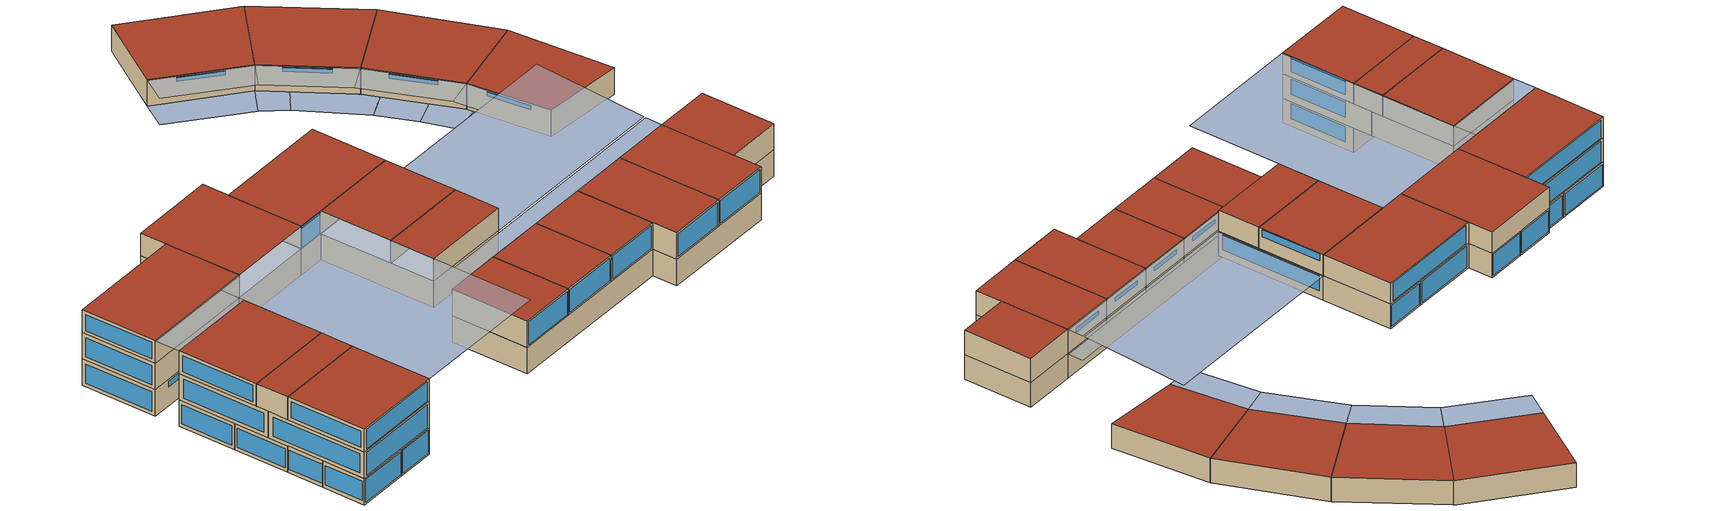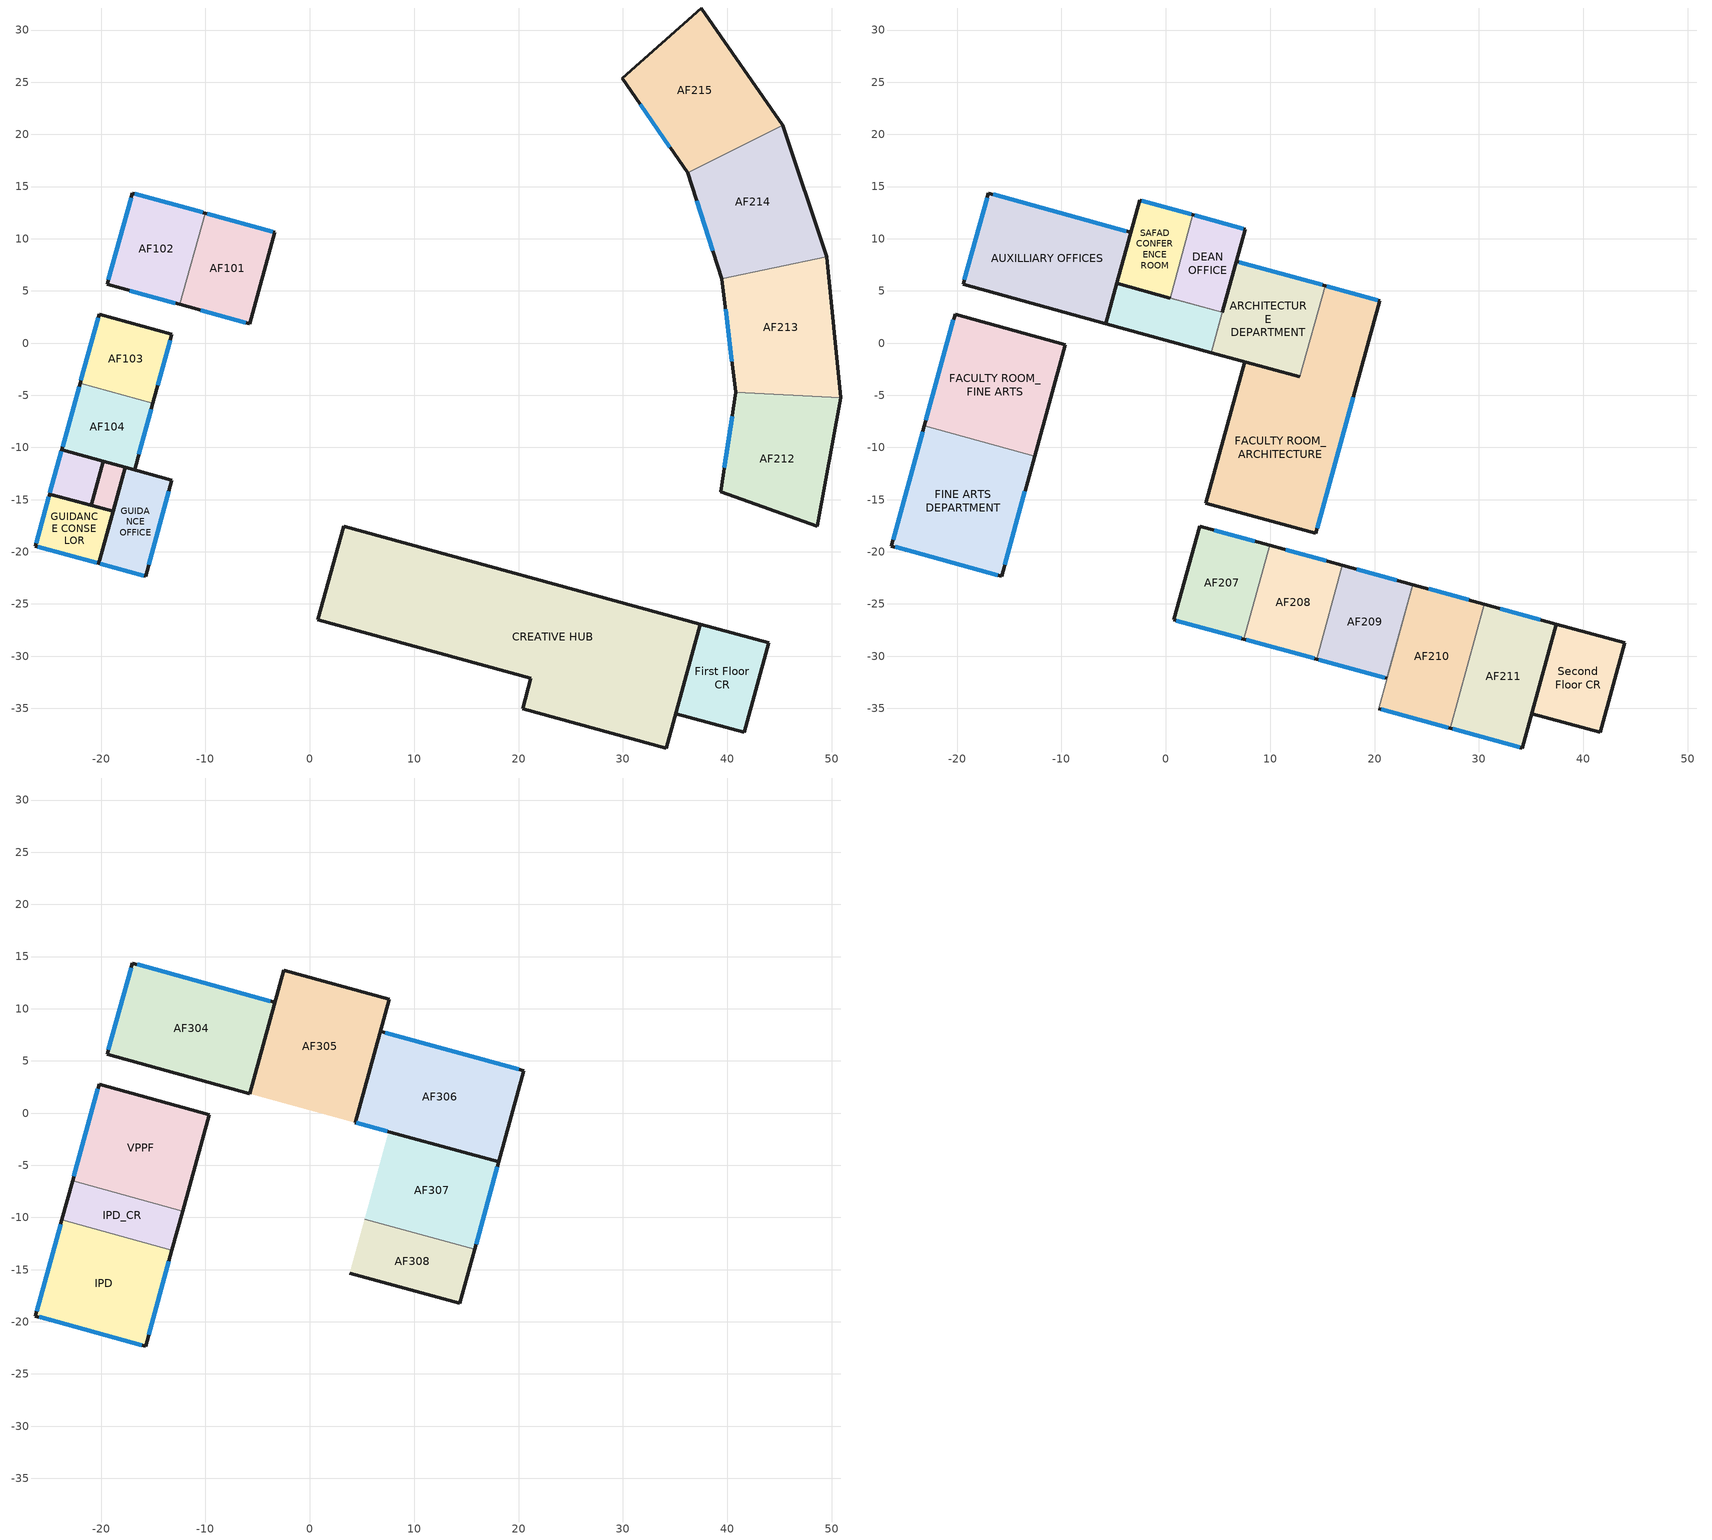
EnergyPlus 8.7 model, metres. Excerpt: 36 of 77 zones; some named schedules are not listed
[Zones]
AF101
 floor ground (SAFAD_ConcreteFloor): -3.34,10.62 -5.74,1.86 -12.45,3.71 -10.04,12.46 z10.39
 wall outside (SAFAD_ConcreteWall): -12.45,3.71 -5.74,1.86 -3.34,10.62 -10.04,12.46 z10.39:13.63
 wall adiabatic (SAFAD_PlyboardWall): -10.04,12.46 -12.45,3.71 z10.39:13.63
 window (SAFAD_Window): -10.46,3.16 -6.12,1.97 z12.73:13.43; -3.57,10.68 -9.81,12.39 z10.62:13.4
 ceiling adiabatic (SAFAD_ConcreteRoof): -10.04,12.46 -12.45,3.71 -5.74,1.86 -3.34,10.62 z13.63
AF102
 floor adiabatic (SAFAD_ConcreteFloor): -10.04,12.46 -12.45,3.71 -19.42,5.62 -17.01,14.37 z10.39
 wall outside (SAFAD_ConcreteWall): -10.04,12.46 -17.01,14.37 -19.42,5.62 -12.45,3.71 z10.39:13.63
 wall adiabatic (SAFAD_PlyboardWall): -12.45,3.71 -10.04,12.46 z10.39:13.63
 window (SAFAD_Window): -17.24,5.02 -12.9,3.83 z12.73:13.43; -17.14,13.93 -19.3,6.06 z10.84:13.18; -10.27,12.52 -16.78,14.31 z10.62:13.4
 ceiling adiabatic (SAFAD_ConcreteRoof): -17.01,14.37 -19.42,5.62 -12.45,3.71 -10.04,12.46 z13.63
AF103
 floor adiabatic (SAFAD_ConcreteFloor): -13.23,0.84 -15.05,-5.78 -22.02,-3.87 -20.2,2.76 z10.39
 wall outside (SAFAD_ConcreteWall): -15.05,-5.78 -13.23,0.84 -20.2,2.76 -22.02,-3.87 z10.39:13.63
 wall adiabatic (SAFAD_PlyboardWall): -22.02,-3.87 -15.05,-5.78 z10.39:13.63
 window (SAFAD_Window): -14.58,-4.06 -13.39,0.28 z12.73:13.43; -20.29,2.43 -21.93,-3.54 z10.84:13.18
 ceiling adiabatic (SAFAD_ConcreteRoof): -20.2,2.76 -22.02,-3.87 -15.05,-5.78 -13.23,0.84 z13.63
AF104
 floor adiabatic (SAFAD_ConcreteFloor): -15.05,-5.78 -16.8,-12.15 -23.77,-10.24 -22.02,-3.87 z10.39
 wall outside (SAFAD_ConcreteWall): -16.8,-12.15 -15.05,-5.78 / -22.02,-3.87 -23.77,-10.24 z10.39:13.63
 wall adiabatic (SAFAD_PlyboardWall): -15.05,-5.78 -22.02,-3.87 / -23.77,-10.24 -16.8,-12.15 z10.39:13.63
 window (SAFAD_Window): -16.4,-10.68 -15.2,-6.34 z12.73:13.43; -22.11,-4.19 -23.69,-9.92 z10.84:13.18
 ceiling adiabatic (SAFAD_ConcreteRoof): -22.02,-3.87 -23.77,-10.24 -16.8,-12.15 -15.05,-5.78 z13.63
CREATIVE HUB
 floor adiabatic (SAFAD_ConcreteFloor): 37.42,-26.92 34.16,-38.8 20.4,-35.03 21.19,-32.14 0.77,-26.53 3.24,-17.54 z10.39
 wall outside (SAFAD_ConcreteWall): 34.16,-38.8 37.42,-26.92 3.24,-17.54 0.77,-26.53 21.19,-32.14 20.4,-35.03 34.16,-38.8 z10.39:13.63
 ceiling adiabatic (SAFAD_ConcreteRoof): 3.24,-17.54 0.77,-26.53 21.19,-32.14 20.4,-35.03 34.16,-38.8 37.42,-26.92 z13.63
AF215
 floor adiabatic (SAFAD_ConcreteFloor): 37.5,32.12 45.33,20.9 36.22,16.3 29.95,25.38 z10.87
 wall outside (SAFAD_ConcreteWall): 45.33,20.9 37.5,32.12 29.95,25.38 36.22,16.3 z10.87:14.11
 wall adiabatic (SAFAD_PlyboardWall): 36.22,16.3 45.33,20.9 z10.87:14.11
 window (SAFAD_Window): 31.66,22.9 34.5,18.78 z13.37:13.87
 roof outside (SAFAD_ConcreteRoof): 29.95,25.38 36.22,16.3 45.33,20.9 37.5,32.12 z14.11
AF214
 floor adiabatic (SAFAD_ConcreteFloor): 45.33,20.9 49.52,8.26 39.47,6.18 36.22,16.3 z10.87
 wall outside (SAFAD_ConcreteWall): 49.52,8.26 45.33,20.9 / 36.22,16.3 39.47,6.18 z10.87:14.11
 wall adiabatic (SAFAD_PlyboardWall): 39.47,6.18 49.52,8.26 / 45.33,20.9 36.22,16.3 z10.87:14.11
 window (SAFAD_Window): 37.08,13.62 38.61,8.86 z13.37:13.87
 roof outside (SAFAD_ConcreteRoof): 36.22,16.3 39.47,6.18 49.52,8.26 45.33,20.9 z14.11
AF213
 floor adiabatic (SAFAD_ConcreteFloor): 49.52,8.26 50.87,-5.23 40.83,-4.7 39.47,6.18 z10.87
 wall outside (SAFAD_ConcreteWall): 50.87,-5.23 49.52,8.26 / 39.47,6.18 40.83,-4.7 z10.87:14.11
 wall adiabatic (SAFAD_PlyboardWall): 40.83,-4.7 50.87,-5.23 / 49.52,8.26 39.47,6.18 z10.87:14.11
 window (SAFAD_Window): 39.84,3.22 40.46,-1.74 z13.37:13.87
 roof outside (SAFAD_ConcreteRoof): 39.47,6.18 40.83,-4.7 50.87,-5.23 49.52,8.26 z14.11
AF212
 floor adiabatic (SAFAD_ConcreteFloor): 50.87,-5.23 48.62,-17.53 39.4,-14.27 40.83,-4.7 z10.87
 wall outside (SAFAD_ConcreteWall): 40.83,-4.7 39.4,-14.27 48.62,-17.53 50.87,-5.23 z10.87:14.11
 wall adiabatic (SAFAD_PlyboardWall): 50.87,-5.23 40.83,-4.7 z10.87:14.11
 window (SAFAD_Window): 40.48,-7.01 39.74,-11.96 z13.37:13.87
 roof outside (SAFAD_ConcreteRoof): 40.83,-4.7 39.4,-14.27 48.62,-17.53 50.87,-5.23 z14.11
GUIDANCE OFFICE
 floor adiabatic (SAFAD_ConcreteFloor): -13.21,-13.14 -15.74,-22.35 -20.22,-21.12 -17.69,-11.91 z10.39
 wall outside (SAFAD_ConcreteWall): -20.22,-21.12 -15.74,-22.35 -13.21,-13.14 -17.69,-11.91 z10.39:13.63
 wall outside (SAFAD_PlyboardWall): -17.69,-11.91 -20.22,-21.12 z10.39:13.63
 window (SAFAD_Window): -15.44,-21.26 -13.51,-14.22 z11.39:13.39; -20.06,-21.16 -15.9,-22.3 z10.62:13.4
 roof outside (SAFAD_ConcreteRoof): -17.69,-11.91 -20.22,-21.12 -15.74,-22.35 -13.21,-13.14 z13.63
CLINIC
 floor adiabatic (SAFAD_ConcreteFloor): -17.69,-11.91 -18.85,-16.13 -20.96,-15.55 -19.8,-11.33 z10.39
 wall outside (SAFAD_PlyboardWall): -20.96,-15.55 -18.85,-16.13 -17.69,-11.91 -19.8,-11.33 -20.96,-15.55 z10.39:13.63
 roof outside (SAFAD_ConcreteRoof): -19.8,-11.33 -20.96,-15.55 -18.85,-16.13 -17.69,-11.91 z13.63
GUIDANCE CONFERENCE
 floor adiabatic (SAFAD_ConcreteFloor): -19.8,-11.33 -20.96,-15.55 -24.93,-14.46 -23.77,-10.24 z10.39
 wall outside (SAFAD_PlyboardWall): -24.93,-14.46 -20.96,-15.55 -19.8,-11.33 -23.77,-10.24 z10.39:13.63
 wall outside (SAFAD_ConcreteWall): -23.77,-10.24 -24.93,-14.46 z10.39:13.63
 window (SAFAD_Window): -23.8,-10.35 -24.9,-14.36 z10.84:13.18
 roof outside (SAFAD_ConcreteRoof): -23.77,-10.24 -24.93,-14.46 -20.96,-15.55 -19.8,-11.33 z13.63
GUIDANCE CONSELOR
 floor adiabatic (SAFAD_ConcreteFloor): -18.85,-16.13 -20.22,-21.12 -26.3,-19.45 -24.93,-14.46 z10.39
 wall outside (SAFAD_PlyboardWall): -20.22,-21.12 -18.85,-16.13 -24.93,-14.46 z10.39:13.63
 wall outside (SAFAD_ConcreteWall): -24.93,-14.46 -26.3,-19.45 -20.22,-21.12 z10.39:13.63
 window (SAFAD_Window): -25,-14.72 -26.23,-19.19 z10.84:13.18; -26.1,-19.5 -20.42,-21.06 z10.62:13.4
 roof outside (SAFAD_ConcreteRoof): -24.93,-14.46 -26.3,-19.45 -20.22,-21.12 -18.85,-16.13 z13.63
First Floor CR
 floor ground (SAFAD_ConcreteFloor): 43.97,-28.72 41.61,-37.3 35.07,-35.5 37.42,-26.92 z10.39
 wall outside (SAFAD_ConcreteWall): 35.07,-35.5 41.61,-37.3 43.97,-28.72 37.42,-26.92 z10.39:13.63
 wall adiabatic (SAFAD_PlyboardWall): 37.42,-26.92 35.07,-35.5 z10.39:13.63
 roof outside (SAFAD_ConcreteRoof): 37.42,-26.92 35.07,-35.5 41.61,-37.3 43.97,-28.72 z13.63
AF211
 floor adiabatic (SAFAD_ConcreteFloor): 37.42,-26.92 34.16,-38.8 27.28,-36.92 30.54,-25.04 z13.63
 wall outside (SAFAD_ConcreteWall): 27.28,-36.92 34.16,-38.8 37.42,-26.92 30.54,-25.04 z13.63:16.87
 wall adiabatic (SAFAD_PlyboardWall): 30.54,-25.04 27.28,-36.92 z13.63:16.87
 window (SAFAD_Window): 35.91,-26.51 32.05,-25.45 z15.63:16.13; 27.51,-36.98 33.93,-38.74 z13.86:16.64
 roof outside (SAFAD_ConcreteRoof): 30.54,-25.04 27.28,-36.92 34.16,-38.8 37.42,-26.92 z16.87
AF210
 floor adiabatic (SAFAD_ConcreteFloor): 30.54,-25.04 27.28,-36.92 20.4,-35.03 23.66,-23.15 z13.63
 wall outside (SAFAD_ConcreteWall): 20.4,-35.03 27.28,-36.92 / 30.54,-25.04 23.66,-23.15 z13.63:16.87
 wall adiabatic (SAFAD_PlyboardWall): 27.28,-36.92 30.54,-25.04 / 23.66,-23.15 20.4,-35.03 z13.63:16.87
 window (SAFAD_Window): 29.03,-24.62 25.17,-23.56 z15.63:16.13; 20.63,-35.09 27.05,-36.85 z13.86:16.64
 roof outside (SAFAD_ConcreteRoof): 23.66,-23.15 20.4,-35.03 27.28,-36.92 30.54,-25.04 z16.87
AF209
 floor adiabatic (SAFAD_ConcreteFloor): 23.66,-23.15 21.19,-32.14 14.45,-30.29 16.92,-21.29 z13.63
 wall outside (SAFAD_ConcreteWall): 23.66,-23.15 16.92,-21.29 / 14.45,-30.29 21.19,-32.14 z13.63:16.87
 wall adiabatic (SAFAD_PlyboardWall): 21.19,-32.14 23.66,-23.15 / 16.92,-21.29 14.45,-30.29 z13.63:16.87
 window (SAFAD_Window): 22.15,-22.73 18.29,-21.67 z15.63:16.13; 14.68,-30.35 20.96,-32.08 z13.86:16.64
 roof outside (SAFAD_ConcreteRoof): 16.92,-21.29 14.45,-30.29 21.19,-32.14 23.66,-23.15 z16.87
AF208
 floor adiabatic (SAFAD_ConcreteFloor): 16.92,-21.29 14.45,-30.29 7.47,-28.37 9.94,-19.38 z13.63
 wall outside (SAFAD_ConcreteWall): 16.92,-21.29 9.94,-19.38 / 7.47,-28.37 14.45,-30.29 z13.63:16.87
 wall adiabatic (SAFAD_PlyboardWall): 14.45,-30.29 16.92,-21.29 / 9.94,-19.38 7.47,-28.37 z13.63:16.87
 window (SAFAD_Window): 15.35,-20.86 11.5,-19.81 z15.63:16.13; 7.7,-28.44 14.21,-30.23 z13.86:16.64
 roof outside (SAFAD_ConcreteRoof): 9.94,-19.38 7.47,-28.37 14.45,-30.29 16.92,-21.29 z16.87
AF207
 floor adiabatic (SAFAD_ConcreteFloor): 9.94,-19.38 7.47,-28.37 0.77,-26.53 3.24,-17.54 z13.63
 wall outside (SAFAD_ConcreteWall): 9.94,-19.38 3.24,-17.54 0.77,-26.53 7.47,-28.37 z13.63:16.87
 wall adiabatic (SAFAD_PlyboardWall): 7.47,-28.37 9.94,-19.38 z13.63:16.87
 window (SAFAD_Window): 8.51,-18.99 4.66,-17.93 z15.63:16.13; 1,-26.6 7.23,-28.31 z13.86:16.64
 roof outside (SAFAD_ConcreteRoof): 3.24,-17.54 0.77,-26.53 7.47,-28.37 9.94,-19.38 z16.87
FINE ARTS DEPARTMENT
 floor adiabatic (SAFAD_ConcreteFloor): -12.58,-10.82 -15.74,-22.35 -26.3,-19.45 -23.14,-7.92 z13.63
 wall outside (SAFAD_ConcreteWall): -23.14,-7.92 -26.3,-19.45 -15.74,-22.35 -12.58,-10.82 z13.63:16.87
 wall adiabatic (SAFAD_PlyboardWall): -12.58,-10.82 -23.14,-7.92 z13.63:16.87
 window (SAFAD_Window): -15.44,-21.26 -13.51,-14.22 z14.63:16.63; -23.3,-8.5 -26.14,-18.87 z14.08:16.42; -25.95,-19.54 -16.09,-22.25 z13.86:16.64
 ceiling adiabatic (SAFAD_ConcreteRoof): -23.14,-7.92 -26.3,-19.45 -15.74,-22.35 -12.58,-10.82 z16.87
FACULTY ROOM_FINE ARTS
 floor adiabatic (SAFAD_ConcreteFloor): -9.65,-0.14 -12.58,-10.82 -23.14,-7.92 -20.2,2.76 z13.63
 wall outside (SAFAD_ConcreteWall): -12.58,-10.82 -9.65,-0.14 -20.2,2.76 -23.14,-7.92 z13.63:16.87
 wall adiabatic (SAFAD_PlyboardWall): -23.14,-7.92 -12.58,-10.82 z13.63:16.87
 window (SAFAD_Window): -20.35,2.23 -22.99,-7.39 z14.08:16.42
 ceiling adiabatic (SAFAD_ConcreteRoof): -20.2,2.76 -23.14,-7.92 -12.58,-10.82 -9.65,-0.14 z16.87
DEAN OFFICE
 floor adiabatic (SAFAD_ConcreteFloor): 7.61,10.91 5.42,2.94 0.41,4.32 2.6,12.28 z13.63
 wall outside (SAFAD_ConcreteWall): 5.42,2.94 7.61,10.91 2.6,12.28 z13.63:16.87
 wall adiabatic (SAFAD_ConcreteWall): 2.6,12.28 0.41,4.32 5.42,2.94 z13.63:16.87
 window (SAFAD_Window): 7.44,10.95 2.77,12.24 z13.86:16.64
 ceiling adiabatic (SAFAD_ConcreteRoof): 2.6,12.28 0.41,4.32 5.42,2.94 7.61,10.91 z16.87
SAFAD CONFERENCE ROOM
 floor adiabatic (SAFAD_ConcreteFloor): 2.6,12.28 0.41,4.32 -4.69,5.71 -2.5,13.68 z13.63
 wall outside (SAFAD_ConcreteWall): 2.6,12.28 -2.5,13.68 -4.69,5.71 0.41,4.32 z13.63:16.87
 wall adiabatic (SAFAD_ConcreteWall): 0.41,4.32 2.6,12.28 z13.63:16.87
 window (SAFAD_Window): 2.42,12.33 -2.32,13.63 z13.86:16.64
 ceiling adiabatic (SAFAD_ConcreteRoof): -2.5,13.68 -4.69,5.71 0.41,4.32 2.6,12.28 z16.87
DEAN SECRETARY OFFICE
 floor adiabatic (SAFAD_ConcreteFloor): 5.42,2.94 4.37,-0.91 -5.74,1.86 -4.69,5.71 z13.63
 wall outside (SAFAD_ConcreteWall): -4.69,5.71 -5.74,1.86 4.37,-0.91 z13.63:16.87
 wall adiabatic (SAFAD_ConcreteWall): 4.37,-0.91 5.42,2.94 -4.69,5.71 z13.63:16.87
 ceiling adiabatic (SAFAD_ConcreteRoof): -4.69,5.71 -5.74,1.86 4.37,-0.91 5.42,2.94 z16.87
ARCHITECTURE DEPARTMENT
 floor adiabatic (SAFAD_ConcreteFloor): 15.26,5.51 12.86,-3.24 4.37,-0.91 6.77,7.84 z13.63
 wall outside (SAFAD_PlyboardWall): 4.37,-0.91 12.86,-3.24 z13.63:16.87
 wall outside (SAFAD_ConcreteWall): 15.26,5.51 6.77,7.84 z13.63:16.87
 wall adiabatic (SAFAD_PlyboardWall): 6.77,7.84 4.37,-0.91 / 12.86,-3.24 15.26,5.51 z13.63:16.87
 window (SAFAD_Window): 14.97,5.59 7.06,7.76 z13.86:16.64
 ceiling adiabatic (SAFAD_ConcreteRoof): 6.77,7.84 4.37,-0.91 12.86,-3.24 15.26,5.51 z16.87
FACULTY ROOM_ARCHITECTURE
 floor adiabatic (SAFAD_ConcreteFloor): 20.5,4.07 18.09,-4.68 12.86,-3.24 15.26,5.51 z13.63; 18.09,-4.68 14.37,-18.22 3.84,-15.33 7.56,-1.79 z13.63
 wall outside (SAFAD_ConcreteWall): 7.56,-1.79 3.84,-15.33 14.37,-18.22 18.09,-4.68 20.5,4.07 15.26,5.51 z13.63:16.87
 wall adiabatic (SAFAD_PlyboardWall): 15.26,5.51 12.86,-3.24 7.56,-1.79 z13.63:16.87
 window (SAFAD_Window): 14.51,-17.72 17.95,-5.19 z14.63:16.63; 20.32,4.12 15.43,5.46 z13.86:16.64
 ceiling adiabatic (SAFAD_ConcreteRoof): 15.26,5.51 12.86,-3.24 18.09,-4.68 20.5,4.07 z16.87; 7.56,-1.79 3.84,-15.33 14.37,-18.22 18.09,-4.68 z16.87
AUXILLIARY OFFICES
 floor adiabatic (SAFAD_ConcreteFloor): -3.34,10.62 -5.74,1.86 -19.42,5.62 -17.01,14.37 z13.63
 wall outside (SAFAD_ConcreteWall): -3.34,10.62 -17.01,14.37 -19.42,5.62 -5.74,1.86 z13.63:16.87
 wall adiabatic (SAFAD_ConcreteWall): -5.74,1.86 -3.34,10.62 z13.63:16.87
 window (SAFAD_Window): -17.14,13.93 -19.3,6.06 z14.08:16.42; -3.79,10.74 -16.56,14.25 z13.86:16.64
 ceiling adiabatic (SAFAD_ConcreteRoof): -17.01,14.37 -19.42,5.62 -5.74,1.86 -3.34,10.62 z16.87
Second Floor CR
 floor ground (SAFAD_ConcreteFloor): 43.97,-28.72 41.61,-37.3 35.07,-35.5 37.42,-26.92 z13.63
 wall outside (SAFAD_ConcreteWall): 35.07,-35.5 41.61,-37.3 43.97,-28.72 37.42,-26.92 z13.63:16.87
 wall adiabatic (SAFAD_PlyboardWall): 37.42,-26.92 35.07,-35.5 z13.63:16.87
 roof outside (SAFAD_ConcreteRoof): 37.42,-26.92 35.07,-35.5 41.61,-37.3 43.97,-28.72 z16.87
AF304
 floor adiabatic (SAFAD_ConcreteFloor): -3.34,10.62 -5.74,1.86 -19.42,5.62 -17.01,14.37 z16.87
 wall outside (SAFAD_ConcreteWall): -3.34,10.62 -17.01,14.37 -19.42,5.62 -5.74,1.86 z16.87:19.65
 wall adiabatic (SAFAD_PlyboardWall): -5.74,1.86 -3.34,10.62 z16.87:19.65
 window (SAFAD_Window): -17.14,13.93 -19.3,6.06 z17.26:19.26; -3.79,10.74 -16.56,14.25 z17.07:19.45
 roof outside (SAFAD_ConcreteRoof): -17.01,14.37 -19.42,5.62 -5.74,1.86 -3.34,10.62 z19.65
AF306
 floor adiabatic (SAFAD_ConcreteFloor): 20.5,4.07 18.09,-4.68 4.37,-0.91 6.77,7.84 z16.87
 wall outside (SAFAD_PlyboardWall): 4.37,-0.91 18.09,-4.68 z16.87:19.65
 wall outside (SAFAD_ConcreteWall): 18.09,-4.68 20.5,4.07 6.77,7.84 z16.87:19.65
 wall adiabatic (SAFAD_PlyboardWall): 6.77,7.84 4.37,-0.91 z16.87:19.65
 window (SAFAD_Window): 4.44,-0.93 7.41,-1.75 z16.95:19.56; 20.04,4.19 7.22,7.72 z17.07:19.45
 roof outside (SAFAD_ConcreteRoof): 6.77,7.84 4.37,-0.91 18.09,-4.68 20.5,4.07 z19.65
VPPF
 floor adiabatic (SAFAD_ConcreteFloor): -9.65,-0.14 -12.18,-9.39 -22.74,-6.49 -20.2,2.76 z16.87
 wall outside (SAFAD_ConcreteWall): -12.18,-9.39 -9.65,-0.14 -20.2,2.76 -22.74,-6.49 z16.87:19.65
 wall adiabatic (SAFAD_PlyboardWall): -22.74,-6.49 -12.18,-9.39 z16.87:19.65
 window (SAFAD_Window): -20.33,2.31 -22.62,-6.04 z17.26:19.26
 roof outside (SAFAD_ConcreteRoof): -20.2,2.76 -22.74,-6.49 -12.18,-9.39 -9.65,-0.14 z19.65
IPD_CR
 floor adiabatic (SAFAD_ConcreteFloor): -12.18,-9.39 -13.21,-13.14 -23.77,-10.24 -22.74,-6.49 z16.87
 wall outside (SAFAD_ConcreteWall): -13.21,-13.14 -12.18,-9.39 / -22.74,-6.49 -23.77,-10.24 z16.87:19.65
 wall adiabatic (SAFAD_PlyboardWall): -12.18,-9.39 -22.74,-6.49 / -23.77,-10.24 -13.21,-13.14 z16.87:19.65
 roof outside (SAFAD_ConcreteRoof): -22.74,-6.49 -23.77,-10.24 -13.21,-13.14 -12.18,-9.39 z19.65
IPD
 floor adiabatic (SAFAD_ConcreteFloor): -13.21,-13.14 -15.74,-22.35 -26.3,-19.45 -23.77,-10.24 z16.87
 wall outside (SAFAD_ConcreteWall): -23.77,-10.24 -26.3,-19.45 -15.74,-22.35 -13.21,-13.14 z16.87:19.65
 wall adiabatic (SAFAD_PlyboardWall): -13.21,-13.14 -23.77,-10.24 z16.87:19.65
 window (SAFAD_Window): -15.44,-21.26 -13.51,-14.22 z17.62:19.62; -23.89,-10.67 -26.18,-19.01 z17.26:19.26; -25.95,-19.54 -16.09,-22.25 z17.07:19.45
 roof outside (SAFAD_ConcreteRoof): -23.77,-10.24 -26.3,-19.45 -15.74,-22.35 -13.21,-13.14 z19.65
AF307
 floor adiabatic (SAFAD_ConcreteFloor): 18.09,-4.68 15.8,-13.05 5.26,-10.16 7.56,-1.79 z16.87
 wall outside (SAFAD_ConcreteWall): 15.8,-13.05 18.09,-4.68 z16.87:19.65
 wall adiabatic (SAFAD_PlyboardWall): 18.09,-4.68 7.56,-1.79 / 5.26,-10.16 15.8,-13.05 z16.87:19.65
 window (SAFAD_Window): 15.93,-12.57 17.96,-5.16 z18.62:19.56
 roof outside (SAFAD_ConcreteRoof): 7.56,-1.79 5.26,-10.16 15.8,-13.05 18.09,-4.68 z19.65
AF308
 floor adiabatic (SAFAD_ConcreteFloor): 15.8,-13.05 14.37,-18.22 3.84,-15.33 5.26,-10.16 z16.87
 wall outside (SAFAD_ConcreteWall): 3.84,-15.33 14.37,-18.22 15.8,-13.05 z16.87:19.65
 wall adiabatic (SAFAD_PlyboardWall): 15.8,-13.05 5.26,-10.16 z16.87:19.65
 roof outside (SAFAD_ConcreteRoof): 5.26,-10.16 3.84,-15.33 14.37,-18.22 15.8,-13.05 z19.65
AF305
 floor ground (SAFAD_ConcreteFloor): 7.61,10.91 4.37,-0.91 -5.74,1.86 -2.5,13.68 z16.87
 wall outside (SAFAD_ConcreteWall): 4.37,-0.91 7.61,10.91 -2.5,13.68 -5.74,1.86 z16.87:19.65
 roof outside (SAFAD_ConcreteRoof): -2.5,13.68 -5.74,1.86 4.37,-0.91 7.61,10.91 z19.65
shading: 3.77,-15.61 3.24,-17.54 37.42,-26.92 37.95,-25 z16.87; 3.77,-15.61 3.24,-17.54 37.42,-26.92 37.95,-25 z13.63; 27.34,23.05 33.09,14.73 36.22,16.3 29.95,25.38 z14.11; 33.09,14.73 36.05,5.47 39.47,6.18 36.22,16.3 z14.11; 36.05,5.47 37.33,-4.52 40.83,-4.7 39.47,6.18 z14.11; 37.33,-4.52 36.02,-13.34 39.4,-14.27 40.83,-4.7 z14.11; 27.34,23.05 33.09,14.73 36.22,16.3 29.95,25.38 z10.87; 34.43,11.73 36.53,3.71 39.99,4.22 37.66,13.06 z10.87; 36.53,3.71 37.19,-1.1 40.68,-0.86 39.99,4.22 z10.87; 37.19,-1.1 37.36,-5.22 40.85,-5.41 40.68,-0.86 z10.87; 37.36,-5.22 36.76,-9.83 40.25,-10.1 40.85,-5.41 z10.87; 36.76,-9.83 36.02,-13.34 39.4,-14.27 40.25,-10.1 z10.87; 33.09,14.73 34.43,11.73 37.66,13.06 36.22,16.3 z10.87; -19.42,5.62 -20.2,2.76 -9.65,-0.14 -8.86,2.72 z19.65; -8.86,2.72 -15.74,-22.35 0.68,-26.86 7.56,-1.79 z19.65; 18.09,-4.68 14.37,-18.22 38.05,-24.73 42.74,-11.45 z16.87
[Building]
SAFAD Building: North Axis {deg}=0; Terrain=City; Loads Convergence Tolerance Value=0.04; Temperature Convergence Tolerance Value {deltaC}=0.4; Solar Distribution=FullInteriorAndExterior; Maximum Number of Warmup Days=25; Minimum Number of Warmup Days=6
[Site:Location]
Cebu City: Latitude {deg}=10.35; Longitude {deg}=123.91; Time Zone {hr}=8; Elevation {m}=75
[Site:GroundTemperature:BuildingSurface]
18, 18, 18, 18, 18, 18, 18, 18, 18, 18, 18, 18
[Material] Roughness=MediumSmooth
Name | Thickness {m} | Conductivity {W/m-K} | Density {kg/m3} | Specific Heat {J/kg-K} | Thermal Absorptance | Solar Absorptance
SAFAD Concrete | 0.25 | 1.33 | 2000 | 1000 | 0.107585 | 0.372937
SAFAD Plywood | 0.0127 | 0.13 | 500 | 1600 | 0.9 | 0.7
[Material:AirGap]
SAFAD_AirPlyboard: Thermal Resistance {m2-K/W}=0.18
[WindowMaterial:Glazing]
Bronze 3mm: Optical Data Type=SpectralAverage; Thickness {m}=0.003; Solar Transmittance at Normal Incidence=0.645; Front Side Solar Reflectance at Normal Incidence=0.062; Back Side Solar Reflectance at Normal Incidence=0.062; Visible Transmittance at Normal Incidence=0.8; Front Side Visible Reflectance at Normal Incidence=0.065; Back Side Visible Reflectance at Normal Incidence=0.06; Infrared Transmittance at Normal Incidence=0; Front Side Infrared Hemispherical Emissivity=0.84; Back Side Infrared Hemispherical Emissivity=0.84; Conductivity {W/m-K}=0.9
[Construction]
SAFAD_ConcreteWall; SAFAD_ConcreteFloor; SAFAD_ConcreteRoof: SAFAD Concrete
SAFAD_PlyboardWall: SAFAD Plywood, SAFAD_AirPlyboard, SAFAD Plywood
SAFAD_Window: Bronze 3mm
[Zone]
AF101: 52.3091, 67.4617, 4.36, 1
AF102: 38.1291, 67.4617, 4.36, 1
AF103: 38.1291, 55.415, 4.36, 1
AF104: 45.3591, 41.9386, 4.36, 1
CREATIVE HUB: 101.557, 29.7357, 4.36, 1
AF211: 101.557, 29.7357, 7.6, 1
AF210: 87.2869, 29.7357, 7.6, 1
AF209: 80.2937, 32.7257, 7.6, 1
AF208: 73.0552, 32.7257, 7.6, 1
AF207: 66.1069, 32.7257, 7.6, 1
FINE ARTS DEPARTMENT: 49.0791, 32.3917, 7.6, 1
FACULTY ROOM_FINE ARTS: 38.1291, 55.415, 7.6, 1
AF215: 85.9928, 99.0077, 7.6, 1
AF214: 94.7677, 74.5234, 7.6, 1
AF213; AF212: 108.779, 66.5391, 7.6, 1
DEAN OFFICE: 62.79403, 62.3784, 7.6, 1
SAFAD CONFERENCE ROOM: 57.594, 70.6409, 7.6, 1
DEAN SECRETARY OFFICE: 62.79403, 58.3856, 7.6, 1
ARCHITECTURE DEPARTMENT: 62.79403, 67.4617, 7.6, 1
FACULTY ROOM_ARCHITECTURE: 66.1069, 44.3425, 7.6, 1
AUXILLIARY OFFICES: 38.1291, 58.3856, 7.6, 1
AF304: 38.1291, 67.4617, 10.84, 1
AF306: 62.79403, 67.4617, 10.84, 1
VPPF: 49.0791, 45.8296, 10.84, 1
IPD_CR: 49.0791, 41.9379, 10.84, 1
IPD: 49.0791, 32.3917, 10.84, 1
AF307: 77.029, 58.3856, 10.84, 1
AF308: 66.1069, 49.708, 6.48, 1
GUIDANCE OFFICE: -15.7427, -22.3456, 10.39, 1
CLINIC: -17.6886, -11.9107, 10.39, 1
GUIDANCE CONFERENCE: -20.9637, -15.5534, 10.39, 1
GUIDANCE CONSELOR: -26.3017, -19.4455, 10.39, 1
First Floor CR; Second Floor CR: 37.4207, -26.9248, 10.39, 1
AF305: -5.74373, 1.864806, 16.87, 1
[People] Number of People Calculation Method=People; Number of People=100; Fraction Radiant=0.999956; Sensible Heat Fraction=0.61; Activity Level Schedule=AssumptionActivitySchedule; Carbon Dioxide Generation Rate {m3/s-W}=3.82e-08; Enable ASHRAE 55 Comfort Warnings=No; Mean Radiant Temperature Calculation Type=ZoneAveraged; Clothing Insulation Calculation Method=ClothingInsulationSchedule
Name | Zone or ZoneList | Number of People Schedule
AF101_Occupancy | AF101 | AF101Occupants
AF102_Occupancy | AF102 | AF102Occupants
AF103_Occupancy | AF103 | AF103Occupants
AF104_Occupancy | AF104 | AF104Occupants
AF211_Occupancy | AF211 | AF211Occupants
AF210_Occupancy | AF210 | AF210Occupants
AF209_Occupancy | AF209 | AF209Occupants
AF208_Occupancy | AF208 | AF208Occupants
AF207_Occupancy | AF207 | AF207Occupants
AF215_Occupancy | AF215 | AF215Occupants
AF214_Occupancy | AF214 | AF214Occupants
AF213_Occupancy | AF213 | AF213Occupants
AF212_Occupancy | AF212 | AF212Occupants
AF304_Occupancy | AF304 | AF304Occupants
AF306_Occupancy | AF306 | AF306Occupants
AF307_Occupancy | AF307 | AF307Occupants
AF308_Occupancy | AF308 | AF308Occupants
AF305_Occupancy | AF305 | AF305Occupants
[Lights] Design Level Calculation Method=LightingLevel; Return Air Fraction=0; Fraction Radiant=0.27; Fraction Visible=0.23; Fraction Replaceable=1; Return Air Fraction Calculated from Plenum Temperature=No
Name | Zone or ZoneList | Schedule | Lighting Level {W}
AF101_Lighting | AF101 | AF101ACUSchedule | 216
AF102_Lighting | AF102 | AF102ACUSchedule | 216
AF103_Lighting | AF103 | AF103ACUSchedule | 216
AF104_Lighting | AF104 | AF104ACUSchedule | 216
AF207_Lighting_T5 | AF207 | AF207ACUSchedule | 216
AF207_Lighting_CFLPinlight | AF207 | AF207ACUSchedule | 27
AF208_Lighting_T5 | AF208 | AF208ACUSchedule | 216
AF208_Lighting_CFLPinlight | AF208 | AF208ACUSchedule | 27
AF209_Lighting_T5 | AF209 | AF209ACUSchedule | 216
AF209_Lighting_CFLPinlight | AF209 | AF209ACUSchedule | 27
AF210_Lighting_T5 | AF210 | AF210ACUSchedule | 288
AF210_Lighting_CFLPinlight | AF210 | AF210ACUSchedule | 27
AF211_Lighting_T5 | AF211 | AF211ACUSchedule | 288
AF211_Lighting_CFLPinlight | AF211 | AF211ACUSchedule | 27
AF212_Lighting_T5 | AF212 | AF212ACUSchedule | 648
AF212_Lighting_CFLPinlight | AF212 | AF212ACUSchedule | 15
AF213_Lighting_T5 | AF213 | AF213ACUSchedule | 648
AF213_Lighting_CFLPinlight | AF213 | AF213ACUSchedule | 15
AF214_Lighting_T5 | AF214 | AF214ACUSchedule | 790
AF214_Lighting_CFLPinlight | AF214 | AF214ACUSchedule | 18
AF215_Lighting_T5 | AF215 | AF215ACUSchedule | 790
AF215_Lighting_CFLPinlight | AF215 | AF215ACUSchedule | 18
AF304_Lighting_T5 | AF304 | AF304ACUSchedule | 864
AF304_Lighting_CFLPinlight | AF304 | AF304ACUSchedule | 27
AF305_Lighting_T5 | AF305 | AF305ACUSchedule | 624
AF305_Lighting_CFLPinlight | AF305 | AF305ACUSchedule | 27
AF306_Lighting_T5 | AF306 | AF306ACUSchedule | 768
AF306_Lighting_CFLPinlight | AF306 | AF306ACUSchedule | 27
AF307_Lighting_T5 | AF307 | AF307ACUSchedule | 624
AF307_Lighting_CFLPinlight | AF307 | AF307ACUSchedule | 27
AF308_Lighting_T5 | AF308 | AF308ACUSchedule | 624
AF308_Lighting_CFLPinlight | AF308 | AF308ACUSchedule | 27
Guidance Conference_Lighting_T5 | GUIDANCE CONFERENCE | SAFADOffices_Schedule | 144
Clinic_Lighting_T5 | CLINIC | SAFADOffices_Schedule | 36
Guidance Counselor_Lighting_T5; Guidance CR_Lighting_T5 | GUIDANCE CONSELOR | SAFADOffices_Schedule | 36
Guidance Office_Lighting_T5 | GUIDANCE OFFICE | SAFADOffices_Schedule | 36
Creative Hub_Lighting_T5 | CREATIVE HUB | SAFADOffices_Schedule | 1440
Creative Hub Office_Lighting_T5 | CREATIVE HUB | SAFADOffices_Schedule | 72
Creative Hub Discussion Room_Lighting_T5 | CREATIVE HUB | SAFADOffices_Schedule | 144
Fine Arts Dept_Lighting_T5 | FINE ARTS DEPARTMENT | SAFADOffices_Schedule | 216
Fine Arts Faculty_Lighting_T5 | FACULTY ROOM_FINE ARTS | SAFADOffices_Schedule | 684
Architecture Faculty_Lighting_T5 | FACULTY ROOM_ARCHITECTURE | SAFADOffices_Schedule | 720
Architecture Faculty_Lighting_CFLPinlight | FACULTY ROOM_ARCHITECTURE | SAFADOffices_Schedule | 18
Guidance CR_Lighting_CFLPinlight | GUIDANCE CONSELOR | SAFADOffices_Schedule | 9
Architecture Dept_Lighting_T5 | ARCHITECTURE DEPARTMENT | SAFADOffices_Schedule | 288
Architecture Dept_Lighting_CFLPinlight | ARCHITECTURE DEPARTMENT | SAFADOffices_Schedule | 45
Dean Secretary_Lighting_T5 | DEAN SECRETARY OFFICE | SAFADOffices_Schedule | 144
Dean Secretary_Lighting_CFLPinlight | DEAN SECRETARY OFFICE | SAFADOffices_Schedule | 36
SAFAD Conference Room_Lighting_T5 | SAFAD CONFERENCE ROOM | SAFADOffices_Schedule | 72
SAFAD Conference_Lighting_CFLPinlight | SAFAD CONFERENCE ROOM | SAFADOffices_Schedule | 54
Dean Office_Lighting_T5 | DEAN OFFICE | SAFADOffices_Schedule | 72
Dean Office_Lighting_CFLPinlight | DEAN OFFICE | SAFADOffices_Schedule | 54
Auxilliary Offices_Lighting_T5 | AUXILLIARY OFFICES | SAFADOffices_Schedule | 576
Auxilliary Offices_Lighting_CFLPinlight | AUXILLIARY OFFICES | SAFADOffices_Schedule | 27
IPD_Lighting_T5 | IPD | SAFADOffices_Schedule | 792
IPD_Lighting_120w | IPD | SAFADOffices_Schedule | 360
VPPF_Lighting_T5 | VPPF | SAFADOffices_Schedule | 216
IPD CR_Lighting_T5 | IPD_CR | SAFADOffices_Schedule | 72
Second Floor CR_Lighting_T5 | Second Floor CR | SAFADOffices_Schedule | 144
Second Floor CR_Lighting_CFLPinlight | AUXILLIARY OFFICES | SAFADOffices_Schedule | 18
First Floor CR_Lighting_T5 | First Floor CR | SAFADOffices_Schedule | 144
[ElectricEquipment] Design Level Calculation Method=EquipmentLevel; Fraction Radiant=0.500184
Name | Zone or ZoneList | Schedule | Design Level {W}
AF101_PluggedLoads_Fan | AF101 | AF101LightEquipmentSchedule | 120
AF101_PluggedLoads_ProjectorPanasonic | AF101 | AF101ACUSchedule | 300
AF102_PluggedLoads_Fan | AF102 | AF102LightEquipmentSchedule | 120
AF102_PluggedLoads_ProjectorPanasonic | AF102 | AF102ACUSchedule | 300
AF103_PluggedLoads_Fan | AF103 | AF103LightEquipmentSchedule | 120
AF103_PluggedLoads_ProjectorPanasonic | AF103 | AF103ACUSchedule | 300
AF104_PluggedLoads_Fan | AF104 | AF104LightEquipmentSchedule | 120
AF104_PluggedLoads_ProjectorPanasonic | AF104 | AF104ACUSchedule | 300
AF207_PluggedLoads_ProjectorPanasonic | AF207 | AF207ACUSchedule | 300
AF208_PluggedLoads_ProjectorPanasonic | AF208 | AF208ACUSchedule | 300
AF209_PluggedLoads_ProjectorPanasonic | AF209 | AF209ACUSchedule | 300
AF210_PluggedLoads_ProjectorEpson | AF210 | AF210ACUSchedule | 277
AF211_PluggedLoads_ProjectorEpson | AF211 | AF211ACUSchedule | 277
AF212_PluggedLoads_ProjectorPanasonic | AF212 | AF212ACUSchedule | 300
AF213_PluggedLoads_ProjectorPanasonic | AF213 | AF213ACUSchedule | 300
AF214_PluggedLoads_ProjectorSanyo | AF214 | AF214ACUSchedule | 210
AF215_PluggedLoads_ProjectorSanyo | AF215 | AF215ACUSchedule | 210
AF304_PluggedLoads_ProjectorPanasonic | AF304 | AF304ACUSchedule | 300
AF304_PluggedLoads_Fan | AF304 | AF304LightEquipmentSchedule | 240
AF305_PluggedLoads_Fan | AF305 | AF305LightEquipmentSchedule | 180
AF306_PluggedLoads_ProjectorEpson | AF306 | AF306ACUSchedule | 277
AF306_PluggedLoads_Fan | AF306 | AF306LightEquipmentSchedule | 240
AF307_PluggedLoads_Fan | AF307 | AF307LightEquipmentSchedule | 240
AF308_PluggedLoads_Fan | AF308 | AF308LightEquipmentSchedule | 240
Guidance Conference_PluggedLoads_Fan | GUIDANCE CONFERENCE | SAFADOffices_Schedule | 180
Guidance Conference_PluggedLoads_PC | GUIDANCE CONFERENCE | SAFADOffices_Schedule | 400
Clinic_PluggedLoads_Ref | CLINIC | SAFADOffices_Schedule | 77
Guidance Office_PluggedLoads_Fan | GUIDANCE OFFICE | SAFADOffices_Schedule | 60
Creative Hub Office_PluggedLoads_Apple | CREATIVE HUB | SAFADOffices_Schedule | 200
Guidance Conference_PluggedLoads_Printer | GUIDANCE CONFERENCE | SAFADOffices_Schedule | 20
Counselor_PluggedLoads_PC | GUIDANCE CONSELOR | SAFADOffices_Schedule | 100
Fine Arts Dept_PluggedLoads_PC | FINE ARTS DEPARTMENT | SAFADOffices_Schedule | 100
Fine Arts Dept_PluggedLoads_Apple | FINE ARTS DEPARTMENT | SAFADOffices_Schedule | 200
Fine Arts Dept_PluggedLoads_Printer | FINE ARTS DEPARTMENT | SAFADOffices_Schedule | 40
Fine Arts Faculty_PluggedLoads_Projector; Fine Arts Faculty_PluggedLoads_Water Dispenser | FACULTY ROOM_FINE ARTS | SAFADOffices_Schedule | 300
Fine Arts Faculty_PluggedLoads_TV | FACULTY ROOM_FINE ARTS | SAFADOffices_Schedule | 40
Fine Arts Faculty_PluggedLoads_Ref | FACULTY ROOM_FINE ARTS | EverydayON | 77
Architecture Faculty_PluggedLoads_PC | FACULTY ROOM_ARCHITECTURE | SAFADOffices_Schedule | 1300
Architecture Faculty_PluggedLoads_Water Dispenser | FACULTY ROOM_ARCHITECTURE | SAFADOffices_Schedule | 300
Architecture Faculty_PluggedLoads_Ref | FACULTY ROOM_ARCHITECTURE | EverydayON | 77
Architecture Faculty_PluggedLoads_Printer | FACULTY ROOM_ARCHITECTURE | SAFADOffices_Schedule | 20
Architecture Dept_PluggedLoads_PC | ARCHITECTURE DEPARTMENT | SAFADOffices_Schedule | 300
Architecture Dept_PluggedLoads_Apple | ARCHITECTURE DEPARTMENT | SAFADOffices_Schedule | 600
Architecture Dept_PluggedLoads_Printer | ARCHITECTURE DEPARTMENT | SAFADOffices_Schedule | 20
Dean Secretary Office_PluggedLoads_PC | DEAN SECRETARY OFFICE | SAFADOffices_Schedule | 100
Dean Secretary Office_PluggedLoads_Ref | DEAN SECRETARY OFFICE | EverydayON | 77
Dean Secretary Office_PluggedLoads_Printer | DEAN SECRETARY OFFICE | SAFADOffices_Schedule | 40
Conference Room_PluggedLoads_Projector; Conference Room_PluggedLoads_Water Dispenser | SAFAD CONFERENCE ROOM | SAFADOffices_Schedule | 300
Dean Office_PluggedLoads_Apple | DEAN OFFICE | SAFADOffices_Schedule | 200
Auxilliary Offices_PluggedLoads_TV | AUXILLIARY OFFICES | SAFADOffices_Schedule | 40
Auxilliary Offices_PluggedLoads_PC | AUXILLIARY OFFICES | SAFADOffices_Schedule | 500
Auxilliary Offices_PluggedLoads_Apple | AUXILLIARY OFFICES | SAFADOffices_Schedule | 600
IPD_PluggedLoads_PC | IPD | SAFADOffices_Schedule | 900
IPD_PluggedLoads_Fan; IPD_PluggedLoads_Printer | IPD | SAFADOffices_Schedule | 60
VPPF_PluggedLoads_Projector | VPPF | SAFADOffices_Schedule | 300
VPPF_PluggedLoads_Laptop | VPPF | SAFADOffices_Schedule | 40
VPPF_PluggedLoads_PC | VPPF | SAFADOffices_Schedule | 400
[Daylighting:Controls] Daylighting Method=SplitFlux; Lighting Control Type=ContinuousOff; Minimum Input Power Fraction for Continuous or ContinuousOff Dimming Control=0.1; Minimum Light Output Fraction for Continuous or ContinuousOff Dimming Control=0.1; Fraction of Zone Controlled by Reference Point 1=1; Illuminance Setpoint at Reference Point 1 {lux}=500
Name | Zone | Availability Schedule | Daylighting Reference Point 1
AF306 | AF306 | AF306LightEquipmentSchedule | AF306ReferencePoint
FacultyRoomArchitecture | FACULTY ROOM_ARCHITECTURE | SAFADOffices_Schedule | FacultyRoomArchReferencePoint
ArchitectureDept | ARCHITECTURE DEPARTMENT | SAFADOffices_Schedule | ArchitectureDeptReferencePoint
DeanOffice | DEAN OFFICE | SAFADOffices_Schedule | DeanOfficeReferencePoint
SafadConferenceRoom | SAFAD CONFERENCE ROOM | SAFADOffices_Schedule | SAFADConferenceRoomReferencePoint
AF304 | AF304 | AF304LightEquipmentSchedule | AF304ReferencePoint
AuxilliaryOffices | AUXILLIARY OFFICES | SAFADOffices_Schedule | AuxilliaryOfficesReferencePoint
AF101 | AF101 | AF101LightEquipmentSchedule | AF101ReferencePoint
AF102 | AF102 | AF102LightEquipmentSchedule | AF102ReferencePoint
IPD | IPD | SAFADOffices_Schedule | IPD
FineArtsDept | FINE ARTS DEPARTMENT | SAFADOffices_Schedule | FineArtsDept
GuidanceCounselor | GUIDANCE CONSELOR | SAFADOffices_Schedule | GuidanceCounselor
GuidanceOffice | GUIDANCE OFFICE | SAFADOffices_Schedule | GuidanceOffice
AF207 | AF207 | AF207LightEquipmentSchedule | AF207
AF208 | AF208 | AF208LightEquipmentSchedule | AF208
AF209 | AF209 | AF209LightEquipmentSchedule | AF209
AF210 | AF210 | AF210LightEquipmentSchedule | AF210
AF211 | AF211 | AF211LightEquipmentSchedule | AF211
[Zone equipment]
AF101: AF101WindAC1, AF101WindAC2
AF102: AF102WindAC1, AF102WindAC2
AF103: AF103WindAC1, AF103WindAC2
AF104: AF104WindAC1, AF104WindAC2
AF207: AF207WindAC1, AF207WindAC2
AF208: AF208WindAC1, AF208WindAC2
AF209: AF209WindAC1, AF209WindAC2
AF210: AF210WindAC1, AF210WindAC2
AF211: AF211WindAC1, AF211WindAC2
AF212: AF212WindAC1, AF212WindAC2
AF213: AF213WindAC1, AF213WindAC2
AF214: AF214WindAC1, AF214WindAC2
AF215: AF215WindAC1, AF215WindAC2
AF304: AF304WindAC1, AF304WindAC2
AF306: AF306WindAC1, AF306WindAC2
CLINIC: ClinicWindAC1
GUIDANCE CONSELOR: CounselorWindAC1
GUIDANCE OFFICE: GuidanceOfficeWindAC1
CREATIVE HUB: CreativeHubWindAC1, CreativeHubOfficeWindAC1, DiscussionRoomWindAC1
FINE ARTS DEPARTMENT: FineArtsDeptWindAC1, FineArtsDeptWindAC2
FACULTY ROOM_FINE ARTS: FineArtsFacultyWindAC1, FineArtsFacultyWindAC2
FACULTY ROOM_ARCHITECTURE: ArchiFacultyWindAC1, ArchiFacultyWindAC2, ArchiFacultyWindAC3
ARCHITECTURE DEPARTMENT: ArchiDeptWindAC1, ArchiDeptWindAC2
DEAN SECRETARY OFFICE: DeanSecWindAC1
SAFAD CONFERENCE ROOM: SAFADConfWindAC1
DEAN OFFICE: DeanOfficeWindAC1
AUXILLIARY OFFICES: AuxOfficesWindAC1, AuxOfficesWindAC2, AuxOfficesWindAC3
IPD: IPDWindAC1, IPDWindAC2
VPPF: VPPFWindAC1
[Schedule:Compact]
AF101Occupants: Through: 12/31, For: Monday Wednesday, Until: 10:30, 0, Until: 11:30, .44, Until: 12:30, .46, Until: 13:30, .38, Until: 14:30, .39, Until: 16:00, 0, Until: 17:30, .02, Until: 18:30, .36, Until: 24:00, 0, For: Tuesday Thursday, Until: 07:30, 0, Until: 09:00, .39, Until: 10:00, .44, Until: 10:30, 0, Until: 12:00, .44, Until: 13:30, .45, Until: 15:00, .44, Until: 16:30, .4, Until: 17:30, .41, Until: 20:00, .02, Until: 24:00, 0, For: Friday, Until: 10:30, 0, Until: 11:30, .44, Until: 12:30, .46, Until: 13:30, .38, Until: 14:30, .39, Until: 17:30, .01, Until: 18:30, .36, Until: 24:00, 0, For: Saturday, Until: 08:00, 0, Until: 11:00, .03, Until: 11:30, 0, Until: 14:30, .02, Until: 17:30, .1, Until: 18:00, 0, Until: 21:00, .02, Until: 24:00, 0, For: Sunday, Until: 24:00, 0
AF102Occupants: Through: 12/31, For: Monday Wednesday, Until: 11:30, 0, Until: 12:30, 0, Until: 13:30, .41, Until: 14:30, .46, Until: 15:30, .26, Until: 16:30, .41, Until: 17:30, .41, Until: 18:30, .4, Until: 24:00, 0, For: Tuesday Thursday, Until: 07:30, 0, Until: 09:00, .35, Until: 10:30, .2, Until: 12:00, 0, Until: 13:30, .23, Until: 15:00, .3, Until: 16:30, .4, Until: 18:00, .39, Until: 24:00, 0, For: Friday, Until: 11:30, 0, Until: 12:30, 0, Until: 13:30, .41, Until: 14:30, 0, Until: 15:30, .26, Until: 16:30, .41, Until: 17:30, .41, Until: 18:30, .4, Until: 24:00, 0, For: Sunday, Until: 24:00, 0
AF103Occupants: Through: 12/31, For: Monday, Until: 07:30, 0, Until: 08:30, .27, Until: 09:30, .39, Until: 10:30, 0, Until: 11:30, .45, Until: 12:30, 0, Until: 13:30, .39, Until: 15:30, .33, Until: 17:30, 0, Until: 19:30, .24, Until: 24:00, 0, For: Tuesday Thursday, Until: 07:30, 0, Until: 09:00, .4, Until: 10:30, .37, Until: 15:00, 0, Until: 16:30, .03, Until: 24:00, 0, For: Wednesday Friday, Until: 07:30, 0, Until: 08:30, .27, Until: 09:30, .39, Until: 10:30, 0, Until: 11:30, .45, Until: 12:30, 0, Until: 13:30, .39, Until: 24:00, 0, For: Saturday, Until: 09:00, 0, Until: 12:00, .07, Until: 13:30, 0, Until: 16:30, .44, Until: 17:00, 0, Until: 20:00, .02, Until: 24:00, 0, For: Sunday, Until: 24:00, 0
AF104Occupants: Through: 12/31, For: Monday Wednesday, Until: 07:30, 0, Until: 08:30, .41, Until: 09:30, .41, Until: 24:00, 0, For: Tuesday, Until: 12:30, 0, Until: 15:30, .02, Until: 16:00, 0, Until: 19:00, 0, Until: 24:00, 0, For: Thursday, Until: 07:30, 0, Until: 11:30, .18, Until: 12:30, 0, Until: 16:30, .18, Until: 24:00, 0, For: Friday, Until: 07:30, 0, Until: 08:30, .41, Until: 09:30, .41, Until: 12:30, .03, Until: 24:00, 0, For: Saturday, Until: 15:30, 0, Until: 18:30, .45, Until: 24:00, 0, For: Sunday, Until: 24:00, 0
AF211Occupants: Through: 12/31, For: Monday Wednesday, Until: 09:00, 0, Until: 10:30, .41, Until: 13:00, 0, Until: 14:00, .4, Until: 15:00, .4, Until: 16:30, .38, Until: 17:30, 0, Until: 19:00, .47, Until: 24:00, 0, For: Tuesday Thursday, Until: 09:00, 0, Until: 10:30, .4, Until: 12:00, 0, Until: 13:30, .39, Until: 15:00, .36, Until: 16:30, .4, Until: 24:00, 0, For: Friday, Until: 13:00, 0, Until: 14:00, .4, Until: 15:00, .4, Until: 24:00, 0, For: Saturday, Until: 09:30, 0, Until: 12:00, .41, Until: 24:00, 0, For: Sunday, Until: 24:00, 0
AF210Occupants: Through: 12/31, For: Monday, Until: 07:30, 0, Until: 08:30, .08, Until: 13:30, 0, Until: 17:30, .31, Until: 24:00, 0, For: Tuesday, Until: 13:30, 0, Until: 17:30, .34, Until: 24:00, 0, For: Wednesday, Until: 07:30, 0, Until: 08:30, .08, Until: 12:30, .19, Until: 13:30, 0, Until: 17:30, .19, Until: 24:00, 0, For: Thursday, Until: 13:30, 0, Until: 16:30, .33, Until: 24:00, 0, For: Friday, Until: 07:30, 0, Until: 08:30, .08, Until: 12:30, .29, Until: 13:30, 0, Until: 16:30, .33, Until: 24:00, 0, For: Saturday, Until: 08:30, 0, Until: 12:30, .22, Until: 13:30, 0, Until: 16:30, .38, Until: 24:00, 0, For: Sunday, Until: 24:00, 0
AF209Occupants: Through: 12/31, For: Monday Wednesday, Until: 08:30, 0, Until: 11:00, .31, Until: 12:30, .05, Until: 13:30, .42, Until: 14:30, .44, Until: 16:30, 0, Until: 17:30, .29, Until: 19:00, .45, Until: 24:00, 0, For: Tuesday Thursday, Until: 07:30, 0, Until: 09:00, .35, Until: 10:30, 0, Until: 12:00, .27, Until: 16:30, 0, Until: 18:00, .46, Until: 24:00, 0, For: Friday, Until: 09:30, 0, Until: 10:30, .07, Until: 12:30, .39, Until: 13:30, .42, Until: 15:30, .33, Until: 16:30, 0, Until: 18:30, .31, Until: 24:00, 0, For: Saturday, Until: 08:00, 0, Until: 11:00, .13, Until: 11:30, 0, Until: 14:30, .01, Until: 18:00, 0, Until: 21:00, .08, Until: 24:00, 0, For: Sunday, Until: 24:00, 0
AF208Occupants: Through: 12/31, For: Monday Wednesday, Until: 08:30, 0, Until: 09:30, .09, Until: 10:30, 0, Until: 11:30, .11, Until: 12:30, .05, Until: 13:30, .28, Until: 14:30, .3, Until: 15:30, .44, Until: 16:30, .1, Until: 17:30, .37, Until: 24:00, 0, For: Tuesday Thursday, Until: 07:30, 0, Until: 09:00, .35, Until: 10:30, .17, Until: 12:00, .45, Until: 13:30, .18, Until: 15:00, .44, Until: 24:00, 0, For: Friday, Until: 08:30, 0, Until: 11:30, .08, Until: 12:30, .05, Until: 13:30, .28, Until: 16:30, 0, Until: 17:30, .37, Until: 24:00, 0, For: Saturday, Until: 08:30, 0, Until: 11:30, .4, Until: 14:30, .08, Until: 17:30, .07, Until: 18:00, 0, Until: 21:00, .06, Until: 24:00, 0, For: Sunday, Until: 24:00, 0
AF207Occupants: Through: 12/31, For: Monday Thursday Sunday, Until: 24:00, 0, For: Tuesday, Until: 08:30, 0, Until: 12:30, .33, Until: 13:30, 0, Until: 17:30, .25, Until: 24:00, 0, For: Wednesday, Until: 09:30, 0, Until: 12:30, .14, Until: 24:00, 0, For: Friday, Until: 08:30, 0, Until: 12:30, .19, Until: 15:30, .13, Until: 24:00, 0, For: Saturday, Until: 08:30, 0, Until: 11:30, .07, Until: 24:00, 0
AF215Occupants: Through: 12/31, For: Monday Tuesday Wednesday Thursday Friday Sunday, Until: 24:00, 0, For: Saturday, Until: 08:30, 0, Until: 11:30, .02, Until: 24:00, 0
